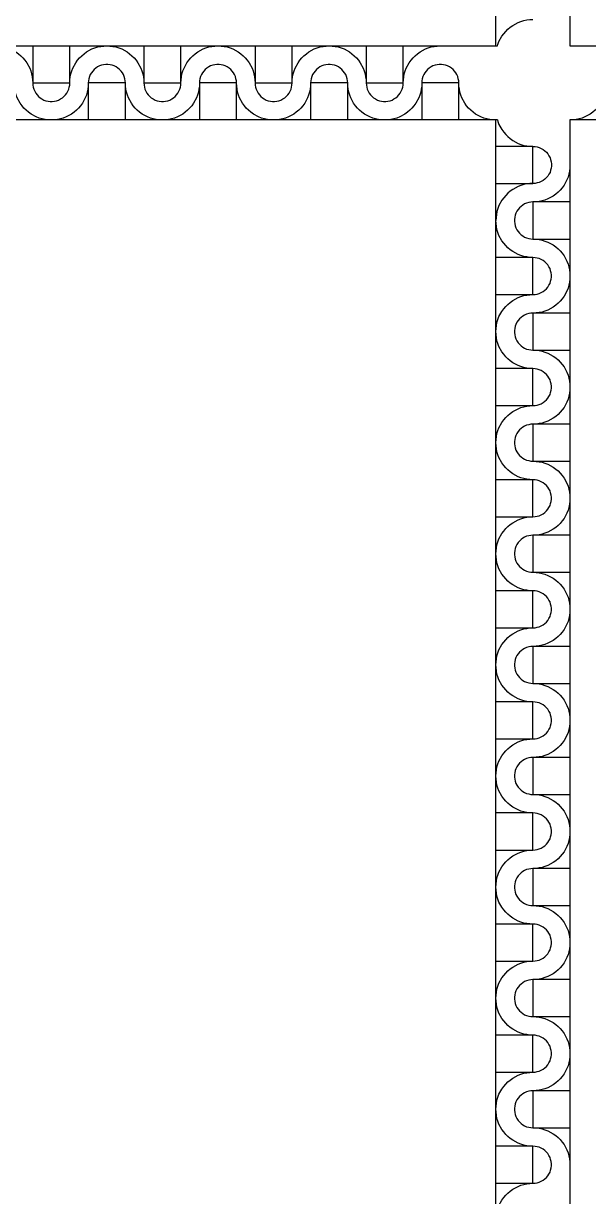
# Model space of a CAD drawing. Extents: x 190.8 to 267.1, y 124 to 174.8.
# Drawn here: x 227.992 to 229.06, y 135.176 to 137.393 of the extents above; entities that cross this region are included whole.
import ezdxf

# ---------------------------------------------------------------- set-up
doc = ezdxf.new("R2010")
doc.units = 0
doc.header["$MEASUREMENT"] = 0

msp = doc.modelspace()

# ---------------------------------------------------------------- linework, layer by layer
for p, q in [((226.7846, 137.3506), (228.8875, 137.3506)), ((229.0246, 137.3506), (231.1275, 137.3506))]:
    msp.add_line(p, q)
for points in [[(228.8846, 137.3506), (228.8846, 139.4106)], [(231.1275, 139.4106), (229.0246, 139.4106), (229.0246, 137.3506)], [(228.8875, 137.3506), (228.8884, 137.3533), (228.8904, 137.3588), (228.8959, 137.3688), (228.8994, 137.3736), (228.9031, 137.3781), (228.9071, 137.3821), (228.9116, 137.3858), (228.9164, 137.3893), (228.9264, 137.3948), (228.9319, 137.3968), (228.9374, 137.3986), (228.9431, 137.3996), (228.9489, 137.4003), (228.9546, 137.4006)], [(227.9396, 137.3506), (227.9454, 137.3503), (227.9511, 137.3496), (227.9569, 137.3486), (227.9624, 137.3468), (227.9679, 137.3448), (227.9779, 137.3393), (227.9826, 137.3358), (227.9871, 137.3321), (227.9911, 137.3281), (227.9949, 137.3236), (227.9984, 137.3188), (228.0039, 137.3088), (228.0059, 137.3033), (228.0076, 137.2978), (228.0086, 137.2921), (228.0094, 137.2863), (228.0096, 137.2806)], [(228.0096, 137.3506), (228.0096, 137.2806), (228.0796, 137.2806), (228.0796, 137.3506)], [(228.0796, 137.2806), (228.0799, 137.2863), (228.0806, 137.2921), (228.0816, 137.2978), (228.0834, 137.3033), (228.0854, 137.3088), (228.0909, 137.3188), (228.0944, 137.3236), (228.0981, 137.3281), (228.1021, 137.3321), (228.1066, 137.3358), (228.1114, 137.3393), (228.1214, 137.3448), (228.1269, 137.3468), (228.1324, 137.3486), (228.1381, 137.3496), (228.1439, 137.3503), (228.1496, 137.3506)], [(228.1496, 137.3506), (228.1554, 137.3503), (228.1611, 137.3496), (228.1669, 137.3486), (228.1724, 137.3468), (228.1779, 137.3448), (228.1879, 137.3393), (228.1926, 137.3358), (228.1971, 137.3321), (228.2011, 137.3281), (228.2049, 137.3236), (228.2084, 137.3188), (228.2139, 137.3088), (228.2159, 137.3033), (228.2176, 137.2978), (228.2186, 137.2921), (228.2194, 137.2863), (228.2196, 137.2806)], [(228.2196, 137.3506), (228.2196, 137.2806), (228.2896, 137.2806), (228.2896, 137.3506)], [(228.2896, 137.2806), (228.2899, 137.2863), (228.2906, 137.2921), (228.2916, 137.2978), (228.2934, 137.3033), (228.2954, 137.3088), (228.3009, 137.3188), (228.3044, 137.3236), (228.3081, 137.3281), (228.3121, 137.3321), (228.3166, 137.3358), (228.3214, 137.3393), (228.3314, 137.3448), (228.3369, 137.3468), (228.3424, 137.3486), (228.3481, 137.3496), (228.3539, 137.3503), (228.3596, 137.3506)], [(228.3596, 137.3506), (228.3654, 137.3503), (228.3711, 137.3496), (228.3769, 137.3486), (228.3824, 137.3468), (228.3879, 137.3448), (228.3979, 137.3393), (228.4026, 137.3358), (228.4071, 137.3321), (228.4111, 137.3281), (228.4149, 137.3236), (228.4184, 137.3188), (228.4239, 137.3088), (228.4259, 137.3033), (228.4276, 137.2978), (228.4286, 137.2921), (228.4294, 137.2863), (228.4296, 137.2806)], [(228.4296, 137.3506), (228.4296, 137.2806), (228.4996, 137.2806), (228.4996, 137.3506)], [(228.4996, 137.2806), (228.4999, 137.2863), (228.5006, 137.2921), (228.5016, 137.2978), (228.5034, 137.3033), (228.5054, 137.3088), (228.5109, 137.3188), (228.5144, 137.3236), (228.5181, 137.3281), (228.5221, 137.3321), (228.5266, 137.3358), (228.5314, 137.3393), (228.5414, 137.3448), (228.5469, 137.3468), (228.5524, 137.3486), (228.5581, 137.3496), (228.5639, 137.3503), (228.5696, 137.3506)], [(228.5696, 137.3506), (228.5754, 137.3503), (228.5811, 137.3496), (228.5869, 137.3486), (228.5924, 137.3468), (228.5979, 137.3448), (228.6079, 137.3393), (228.6126, 137.3358), (228.6171, 137.3321), (228.6211, 137.3281), (228.6249, 137.3236), (228.6284, 137.3188), (228.6339, 137.3088), (228.6359, 137.3033), (228.6376, 137.2978), (228.6386, 137.2921), (228.6394, 137.2863), (228.6396, 137.2806)], [(228.6396, 137.3506), (228.6396, 137.2806), (228.7096, 137.2806), (228.7096, 137.3506)], [(228.7096, 137.2806), (228.7099, 137.2863), (228.7106, 137.2921), (228.7116, 137.2978), (228.7134, 137.3033), (228.7154, 137.3088), (228.7209, 137.3188), (228.7244, 137.3236), (228.7281, 137.3281), (228.7321, 137.3321), (228.7366, 137.3358), (228.7414, 137.3393), (228.7514, 137.3448), (228.7569, 137.3468), (228.7624, 137.3486), (228.7681, 137.3496), (228.7739, 137.3503), (228.7796, 137.3506)], [(228.1846, 137.2806), (228.1844, 137.2846), (228.1836, 137.2886), (228.1826, 137.2926), (228.1809, 137.2963), (228.1789, 137.2998), (228.1764, 137.3031), (228.1736, 137.3061), (228.1706, 137.3086), (228.1671, 137.3108), (228.1634, 137.3128), (228.1596, 137.3141), (228.1556, 137.3151), (228.1516, 137.3156), (228.1476, 137.3156), (228.1436, 137.3151), (228.1396, 137.3141), (228.1356, 137.3128), (228.1321, 137.3108), (228.1286, 137.3086), (228.1256, 137.3061), (228.1229, 137.3031), (228.1204, 137.2998), (228.1184, 137.2963), (228.1166, 137.2926), (228.1156, 137.2886), (228.1149, 137.2846), (228.1146, 137.2806)], [(228.3946, 137.2806), (228.3944, 137.2846), (228.3936, 137.2886), (228.3926, 137.2926), (228.3909, 137.2963), (228.3889, 137.2998), (228.3864, 137.3031), (228.3836, 137.3061), (228.3806, 137.3086), (228.3771, 137.3108), (228.3734, 137.3128), (228.3696, 137.3141), (228.3656, 137.3151), (228.3616, 137.3156), (228.3576, 137.3156), (228.3536, 137.3151), (228.3496, 137.3141), (228.3456, 137.3128), (228.3421, 137.3108), (228.3386, 137.3086), (228.3356, 137.3061), (228.3329, 137.3031), (228.3304, 137.2998), (228.3284, 137.2963), (228.3266, 137.2926), (228.3256, 137.2886), (228.3249, 137.2846), (228.3246, 137.2806)], [(228.6046, 137.2806), (228.6044, 137.2846), (228.6036, 137.2886), (228.6026, 137.2926), (228.6009, 137.2963), (228.5989, 137.2998), (228.5964, 137.3031), (228.5936, 137.3061), (228.5906, 137.3086), (228.5871, 137.3108), (228.5834, 137.3128), (228.5796, 137.3141), (228.5756, 137.3151), (228.5716, 137.3156), (228.5676, 137.3156), (228.5636, 137.3151), (228.5596, 137.3141), (228.5556, 137.3128), (228.5521, 137.3108), (228.5486, 137.3086), (228.5456, 137.3061), (228.5429, 137.3031), (228.5404, 137.2998), (228.5384, 137.2963), (228.5366, 137.2926), (228.5356, 137.2886), (228.5349, 137.2846), (228.5346, 137.2806)], [(228.8146, 137.2806), (228.8144, 137.2846), (228.8136, 137.2886), (228.8126, 137.2926), (228.8109, 137.2963), (228.8089, 137.2998), (228.8064, 137.3031), (228.8036, 137.3061), (228.8006, 137.3086), (228.7971, 137.3108), (228.7934, 137.3128), (228.7896, 137.3141), (228.7856, 137.3151), (228.7816, 137.3156), (228.7776, 137.3156), (228.7736, 137.3151), (228.7696, 137.3141), (228.7656, 137.3128), (228.7621, 137.3108), (228.7586, 137.3086), (228.7556, 137.3061), (228.7529, 137.3031), (228.7504, 137.2998), (228.7484, 137.2963), (228.7466, 137.2926), (228.7456, 137.2886), (228.7449, 137.2846), (228.7446, 137.2806)], [(228.0446, 137.2106), (228.0389, 137.2108), (228.0331, 137.2116), (228.0274, 137.2126), (228.0219, 137.2143), (228.0164, 137.2163), (228.0064, 137.2218), (228.0016, 137.2253), (227.9971, 137.2291), (227.9931, 137.2331), (227.9894, 137.2376), (227.9859, 137.2423), (227.9804, 137.2523), (227.9784, 137.2578), (227.9766, 137.2633), (227.9756, 137.2691), (227.9749, 137.2748), (227.9746, 137.2806)], [(228.0096, 137.2806), (228.0099, 137.2766), (228.0106, 137.2726), (228.0116, 137.2686), (228.0134, 137.2648), (228.0154, 137.2613), (228.0179, 137.2581), (228.0206, 137.2551), (228.0236, 137.2526), (228.0271, 137.2503), (228.0309, 137.2483), (228.0346, 137.2471), (228.0386, 137.2461), (228.0426, 137.2456), (228.0466, 137.2456), (228.0506, 137.2461), (228.0546, 137.2471), (228.0586, 137.2483), (228.0621, 137.2503), (228.0656, 137.2526), (228.0686, 137.2551), (228.0714, 137.2581), (228.0739, 137.2613), (228.0759, 137.2648), (228.0776, 137.2686), (228.0786, 137.2726), (228.0794, 137.2766), (228.0796, 137.2806)], [(228.1146, 137.2806), (228.1144, 137.2748), (228.1136, 137.2691), (228.1126, 137.2633), (228.1109, 137.2578), (228.1089, 137.2523), (228.1034, 137.2423), (228.0999, 137.2376), (228.0961, 137.2331), (228.0921, 137.2291), (228.0876, 137.2253), (228.0829, 137.2218), (228.0729, 137.2163), (228.0674, 137.2143), (228.0619, 137.2126), (228.0561, 137.2116), (228.0504, 137.2108), (228.0446, 137.2106)], [(228.1846, 137.2106), (228.1846, 137.2806), (228.1146, 137.2806), (228.1146, 137.2106)], [(228.2546, 137.2106), (228.2489, 137.2108), (228.2431, 137.2116), (228.2374, 137.2126), (228.2319, 137.2143), (228.2264, 137.2163), (228.2164, 137.2218), (228.2116, 137.2253), (228.2071, 137.2291), (228.2031, 137.2331), (228.1994, 137.2376), (228.1959, 137.2423), (228.1904, 137.2523), (228.1884, 137.2578), (228.1866, 137.2633), (228.1856, 137.2691), (228.1849, 137.2748), (228.1846, 137.2806)], [(228.2196, 137.2806), (228.2199, 137.2766), (228.2206, 137.2726), (228.2216, 137.2686), (228.2234, 137.2648), (228.2254, 137.2613), (228.2279, 137.2581), (228.2306, 137.2551), (228.2336, 137.2526), (228.2371, 137.2503), (228.2409, 137.2483), (228.2446, 137.2471), (228.2486, 137.2461), (228.2526, 137.2456), (228.2566, 137.2456), (228.2606, 137.2461), (228.2646, 137.2471), (228.2686, 137.2483), (228.2721, 137.2503), (228.2756, 137.2526), (228.2786, 137.2551), (228.2814, 137.2581), (228.2839, 137.2613), (228.2859, 137.2648), (228.2876, 137.2686), (228.2886, 137.2726), (228.2894, 137.2766), (228.2896, 137.2806)], [(228.3246, 137.2806), (228.3244, 137.2748), (228.3236, 137.2691), (228.3226, 137.2633), (228.3209, 137.2578), (228.3189, 137.2523), (228.3134, 137.2423), (228.3099, 137.2376), (228.3061, 137.2331), (228.3021, 137.2291), (228.2976, 137.2253), (228.2929, 137.2218), (228.2829, 137.2163), (228.2774, 137.2143), (228.2719, 137.2126), (228.2661, 137.2116), (228.2604, 137.2108), (228.2546, 137.2106)], [(228.3946, 137.2106), (228.3946, 137.2806), (228.3246, 137.2806), (228.3246, 137.2106)], [(228.4646, 137.2106), (228.4589, 137.2108), (228.4531, 137.2116), (228.4474, 137.2126), (228.4419, 137.2143), (228.4364, 137.2163), (228.4264, 137.2218), (228.4216, 137.2253), (228.4171, 137.2291), (228.4131, 137.2331), (228.4094, 137.2376), (228.4059, 137.2423), (228.4004, 137.2523), (228.3984, 137.2578), (228.3966, 137.2633), (228.3956, 137.2691), (228.3949, 137.2748), (228.3946, 137.2806)], [(228.4296, 137.2806), (228.4299, 137.2766), (228.4306, 137.2726), (228.4316, 137.2686), (228.4334, 137.2648), (228.4354, 137.2613), (228.4379, 137.2581), (228.4406, 137.2551), (228.4436, 137.2526), (228.4471, 137.2503), (228.4509, 137.2483), (228.4546, 137.2471), (228.4586, 137.2461), (228.4626, 137.2456), (228.4666, 137.2456), (228.4706, 137.2461), (228.4746, 137.2471), (228.4786, 137.2483), (228.4821, 137.2503), (228.4856, 137.2526), (228.4886, 137.2551), (228.4914, 137.2581), (228.4939, 137.2613), (228.4959, 137.2648), (228.4976, 137.2686), (228.4986, 137.2726), (228.4994, 137.2766), (228.4996, 137.2806)], [(228.5346, 137.2806), (228.5344, 137.2748), (228.5336, 137.2691), (228.5326, 137.2633), (228.5309, 137.2578), (228.5289, 137.2523), (228.5234, 137.2423), (228.5199, 137.2376), (228.5161, 137.2331), (228.5121, 137.2291), (228.5076, 137.2253), (228.5029, 137.2218), (228.4929, 137.2163), (228.4874, 137.2143), (228.4819, 137.2126), (228.4761, 137.2116), (228.4704, 137.2108), (228.4646, 137.2106)], [(228.6046, 137.2106), (228.6046, 137.2806), (228.5346, 137.2806), (228.5346, 137.2106)], [(228.6746, 137.2106), (228.6689, 137.2108), (228.6631, 137.2116), (228.6574, 137.2126), (228.6519, 137.2143), (228.6464, 137.2163), (228.6364, 137.2218), (228.6316, 137.2253), (228.6271, 137.2291), (228.6231, 137.2331), (228.6194, 137.2376), (228.6159, 137.2423), (228.6104, 137.2523), (228.6084, 137.2578), (228.6066, 137.2633), (228.6056, 137.2691), (228.6049, 137.2748), (228.6046, 137.2806)], [(228.6396, 137.2806), (228.6399, 137.2766), (228.6406, 137.2726), (228.6416, 137.2686), (228.6434, 137.2648), (228.6454, 137.2613), (228.6479, 137.2581), (228.6506, 137.2551), (228.6536, 137.2526), (228.6571, 137.2503), (228.6609, 137.2483), (228.6646, 137.2471), (228.6686, 137.2461), (228.6726, 137.2456), (228.6766, 137.2456), (228.6806, 137.2461), (228.6846, 137.2471), (228.6886, 137.2483), (228.6921, 137.2503), (228.6956, 137.2526), (228.6986, 137.2551), (228.7014, 137.2581), (228.7039, 137.2613), (228.7059, 137.2648), (228.7076, 137.2686), (228.7086, 137.2726), (228.7094, 137.2766), (228.7096, 137.2806)], [(228.7446, 137.2806), (228.7444, 137.2748), (228.7436, 137.2691), (228.7426, 137.2633), (228.7409, 137.2578), (228.7389, 137.2523), (228.7334, 137.2423), (228.7299, 137.2376), (228.7261, 137.2331), (228.7221, 137.2291), (228.7176, 137.2253), (228.7129, 137.2218), (228.7029, 137.2163), (228.6974, 137.2143), (228.6919, 137.2126), (228.6861, 137.2116), (228.6804, 137.2108), (228.6746, 137.2106)], [(228.8146, 137.2106), (228.8146, 137.2806), (228.7446, 137.2806), (228.7446, 137.2106)], [(228.8846, 137.2106), (228.8789, 137.2108), (228.8731, 137.2116), (228.8674, 137.2126), (228.8619, 137.2143), (228.8564, 137.2163), (228.8464, 137.2218), (228.8416, 137.2253), (228.8371, 137.2291), (228.8331, 137.2331), (228.8294, 137.2376), (228.8259, 137.2423), (228.8204, 137.2523), (228.8184, 137.2578), (228.8166, 137.2633), (228.8156, 137.2691), (228.8149, 137.2748), (228.8146, 137.2806)], [(229.0946, 137.2806), (229.0944, 137.2748), (229.0936, 137.2691), (229.0926, 137.2633), (229.0909, 137.2578), (229.0889, 137.2523), (229.0834, 137.2423), (229.0799, 137.2376), (229.0761, 137.2331), (229.0721, 137.2291), (229.0676, 137.2253), (229.0629, 137.2218), (229.0529, 137.2163), (229.0474, 137.2143), (229.0419, 137.2126), (229.0361, 137.2116), (229.0304, 137.2108), (229.0246, 137.2106)], [(228.8875, 137.2106), (226.7846, 137.2106), (226.7846, 135.1506)], [(228.8846, 135.1506), (228.8846, 137.2106)], [(228.8875, 137.2106), (228.8884, 137.2078), (228.8904, 137.2023), (228.8959, 137.1923), (228.8994, 137.1876), (228.9031, 137.1831), (228.9071, 137.1791), (228.9116, 137.1753), (228.9164, 137.1718), (228.9264, 137.1663), (228.9319, 137.1643), (228.9374, 137.1626), (228.9431, 137.1616), (228.9489, 137.1608), (228.9546, 137.1606)], [(231.1275, 137.2106), (229.0246, 137.2106), (229.0246, 135.1506)], [(228.8846, 137.0906), (228.9546, 137.0906), (228.9546, 137.1606), (228.8846, 137.1606)], [(228.9546, 137.1606), (228.9586, 137.1603), (228.9626, 137.1596), (228.9666, 137.1586), (228.9704, 137.1568), (228.9739, 137.1548), (228.9771, 137.1523), (228.9801, 137.1496), (228.9826, 137.1466), (228.9849, 137.1431), (228.9869, 137.1393), (228.9881, 137.1356), (228.9891, 137.1316), (228.9896, 137.1276), (228.9896, 137.1236), (228.9891, 137.1196), (228.9881, 137.1156), (228.9869, 137.1116), (228.9849, 137.1081), (228.9826, 137.1046), (228.9801, 137.1016), (228.9771, 137.0988), (228.9739, 137.0963), (228.9704, 137.0943), (228.9666, 137.0926), (228.9626, 137.0916), (228.9586, 137.0908), (228.9546, 137.0906)], [(229.0246, 137.1256), (229.0244, 137.1198), (229.0236, 137.1141), (229.0226, 137.1083), (229.0209, 137.1028), (229.0189, 137.0973), (229.0134, 137.0873), (229.0099, 137.0826), (229.0061, 137.0781), (229.0021, 137.0741), (228.9976, 137.0703), (228.9929, 137.0668), (228.9829, 137.0613), (228.9774, 137.0593), (228.9719, 137.0576), (228.9661, 137.0566), (228.9604, 137.0558), (228.9546, 137.0556)], [(228.9546, 137.0906), (228.9489, 137.0903), (228.9431, 137.0896), (228.9374, 137.0886), (228.9319, 137.0868), (228.9264, 137.0848), (228.9164, 137.0793), (228.9116, 137.0758), (228.9071, 137.0721), (228.9031, 137.0681), (228.8994, 137.0636), (228.8959, 137.0588), (228.8904, 137.0488), (228.8884, 137.0433), (228.8866, 137.0378), (228.8856, 137.0321), (228.8849, 137.0263), (228.8846, 137.0206)], [(228.9546, 137.0556), (228.9506, 137.0553), (228.9466, 137.0546), (228.9426, 137.0536), (228.9389, 137.0518), (228.9354, 137.0498), (228.9321, 137.0473), (228.9291, 137.0446), (228.9266, 137.0416), (228.9244, 137.0381), (228.9224, 137.0343), (228.9211, 137.0306), (228.9201, 137.0266), (228.9196, 137.0226), (228.9196, 137.0186), (228.9201, 137.0146), (228.9211, 137.0106), (228.9224, 137.0066), (228.9244, 137.0031), (228.9266, 136.9996), (228.9291, 136.9966), (228.9321, 136.9938), (228.9354, 136.9913), (228.9389, 136.9893), (228.9426, 136.9876), (228.9466, 136.9866), (228.9506, 136.9858), (228.9546, 136.9856)], [(229.0246, 137.0556), (228.9546, 137.0556), (228.9546, 136.9856), (229.0246, 136.9856)], [(228.9546, 136.9506), (228.9489, 136.9508), (228.9431, 136.9516), (228.9374, 136.9526), (228.9319, 136.9543), (228.9264, 136.9563), (228.9164, 136.9618), (228.9116, 136.9653), (228.9071, 136.9691), (228.9031, 136.9731), (228.8994, 136.9776), (228.8959, 136.9823), (228.8904, 136.9923), (228.8884, 136.9978), (228.8866, 137.0033), (228.8856, 137.0091), (228.8849, 137.0148), (228.8846, 137.0206)], [(228.9546, 136.9856), (228.9604, 136.9853), (228.9661, 136.9846), (228.9719, 136.9836), (228.9774, 136.9818), (228.9829, 136.9798), (228.9929, 136.9743), (228.9976, 136.9708), (229.0021, 136.9671), (229.0061, 136.9631), (229.0099, 136.9586), (229.0134, 136.9538), (229.0189, 136.9438), (229.0209, 136.9383), (229.0226, 136.9328), (229.0236, 136.9271), (229.0244, 136.9213), (229.0246, 136.9156)], [(228.8846, 136.8806), (228.9546, 136.8806), (228.9546, 136.9506), (228.8846, 136.9506)], [(228.9546, 136.8806), (228.9586, 136.8808), (228.9626, 136.8816), (228.9666, 136.8826), (228.9704, 136.8843), (228.9739, 136.8863), (228.9771, 136.8888), (228.9801, 136.8916), (228.9826, 136.8946), (228.9849, 136.8981), (228.9869, 136.9018), (228.9881, 136.9056), (228.9891, 136.9096), (228.9896, 136.9136), (228.9896, 136.9176), (228.9891, 136.9216), (228.9881, 136.9256), (228.9869, 136.9296), (228.9849, 136.9331), (228.9826, 136.9366), (228.9801, 136.9396), (228.9771, 136.9423), (228.9739, 136.9448), (228.9704, 136.9468), (228.9666, 136.9486), (228.9626, 136.9496), (228.9586, 136.9503), (228.9546, 136.9506)], [(229.0246, 136.9156), (229.0244, 136.9098), (229.0236, 136.9041), (229.0226, 136.8983), (229.0209, 136.8928), (229.0189, 136.8873), (229.0134, 136.8773), (229.0099, 136.8726), (229.0061, 136.8681), (229.0021, 136.8641), (228.9976, 136.8603), (228.9929, 136.8568), (228.9829, 136.8513), (228.9774, 136.8493), (228.9719, 136.8476), (228.9661, 136.8466), (228.9604, 136.8458), (228.9546, 136.8456)], [(228.8846, 136.8106), (228.8849, 136.8163), (228.8856, 136.8221), (228.8866, 136.8278), (228.8884, 136.8333), (228.8904, 136.8388), (228.8959, 136.8488), (228.8994, 136.8536), (228.9031, 136.8581), (228.9071, 136.8621), (228.9116, 136.8658), (228.9164, 136.8693), (228.9264, 136.8748), (228.9319, 136.8768), (228.9374, 136.8786), (228.9431, 136.8796), (228.9489, 136.8803), (228.9546, 136.8806)], [(228.9546, 136.8456), (228.9506, 136.8453), (228.9466, 136.8446), (228.9426, 136.8436), (228.9389, 136.8418), (228.9354, 136.8398), (228.9321, 136.8373), (228.9291, 136.8346), (228.9266, 136.8316), (228.9244, 136.8281), (228.9224, 136.8243), (228.9211, 136.8206), (228.9201, 136.8166), (228.9196, 136.8126), (228.9196, 136.8086), (228.9201, 136.8046), (228.9211, 136.8006), (228.9224, 136.7966), (228.9244, 136.7931), (228.9266, 136.7896), (228.9291, 136.7866), (228.9321, 136.7838), (228.9354, 136.7813), (228.9389, 136.7793), (228.9426, 136.7776), (228.9466, 136.7766), (228.9506, 136.7758), (228.9546, 136.7756)], [(229.0246, 136.8456), (228.9546, 136.8456), (228.9546, 136.7756), (229.0246, 136.7756)], [(228.9546, 136.7406), (228.9489, 136.7408), (228.9431, 136.7416), (228.9374, 136.7426), (228.9319, 136.7443), (228.9264, 136.7463), (228.9164, 136.7518), (228.9116, 136.7553), (228.9071, 136.7591), (228.9031, 136.7631), (228.8994, 136.7676), (228.8959, 136.7723), (228.8904, 136.7823), (228.8884, 136.7878), (228.8866, 136.7933), (228.8856, 136.7991), (228.8849, 136.8048), (228.8846, 136.8106)], [(228.9546, 136.7756), (228.9604, 136.7753), (228.9661, 136.7746), (228.9719, 136.7736), (228.9774, 136.7718), (228.9829, 136.7698), (228.9929, 136.7643), (228.9976, 136.7608), (229.0021, 136.7571), (229.0061, 136.7531), (229.0099, 136.7486), (229.0134, 136.7438), (229.0189, 136.7338), (229.0209, 136.7283), (229.0226, 136.7228), (229.0236, 136.7171), (229.0244, 136.7113), (229.0246, 136.7056)], [(228.8846, 136.6706), (228.9546, 136.6706), (228.9546, 136.7406), (228.8846, 136.7406)], [(228.9546, 136.6706), (228.9586, 136.6708), (228.9626, 136.6716), (228.9666, 136.6726), (228.9704, 136.6743), (228.9739, 136.6763), (228.9771, 136.6788), (228.9801, 136.6816), (228.9826, 136.6846), (228.9849, 136.6881), (228.9869, 136.6918), (228.9881, 136.6956), (228.9891, 136.6996), (228.9896, 136.7036), (228.9896, 136.7076), (228.9891, 136.7116), (228.9881, 136.7156), (228.9869, 136.7196), (228.9849, 136.7231), (228.9826, 136.7266), (228.9801, 136.7296), (228.9771, 136.7323), (228.9739, 136.7348), (228.9704, 136.7368), (228.9666, 136.7386), (228.9626, 136.7396), (228.9586, 136.7403), (228.9546, 136.7406)], [(229.0246, 136.7056), (229.0244, 136.6998), (229.0236, 136.6941), (229.0226, 136.6883), (229.0209, 136.6828), (229.0189, 136.6773), (229.0134, 136.6673), (229.0099, 136.6626), (229.0061, 136.6581), (229.0021, 136.6541), (228.9976, 136.6503), (228.9929, 136.6468), (228.9829, 136.6413), (228.9774, 136.6393), (228.9719, 136.6376), (228.9661, 136.6366), (228.9604, 136.6358), (228.9546, 136.6356)], [(228.8846, 136.6006), (228.8849, 136.6063), (228.8856, 136.6121), (228.8866, 136.6178), (228.8884, 136.6233), (228.8904, 136.6288), (228.8959, 136.6388), (228.8994, 136.6436), (228.9031, 136.6481), (228.9071, 136.6521), (228.9116, 136.6558), (228.9164, 136.6593), (228.9264, 136.6648), (228.9319, 136.6668), (228.9374, 136.6686), (228.9431, 136.6696), (228.9489, 136.6703), (228.9546, 136.6706)], [(228.9546, 136.6356), (228.9506, 136.6353), (228.9466, 136.6346), (228.9426, 136.6336), (228.9389, 136.6318), (228.9354, 136.6298), (228.9321, 136.6273), (228.9291, 136.6246), (228.9266, 136.6216), (228.9244, 136.6181), (228.9224, 136.6143), (228.9211, 136.6106), (228.9201, 136.6066), (228.9196, 136.6026), (228.9196, 136.5986), (228.9201, 136.5946), (228.9211, 136.5906), (228.9224, 136.5866), (228.9244, 136.5831), (228.9266, 136.5796), (228.9291, 136.5766), (228.9321, 136.5738), (228.9354, 136.5713), (228.9389, 136.5693), (228.9426, 136.5676), (228.9466, 136.5666), (228.9506, 136.5658), (228.9546, 136.5656)], [(229.0246, 136.6356), (228.9546, 136.6356), (228.9546, 136.5656), (229.0246, 136.5656)], [(228.9546, 136.5306), (228.9489, 136.5308), (228.9431, 136.5316), (228.9374, 136.5326), (228.9319, 136.5343), (228.9264, 136.5363), (228.9164, 136.5418), (228.9116, 136.5453), (228.9071, 136.5491), (228.9031, 136.5531), (228.8994, 136.5576), (228.8959, 136.5623), (228.8904, 136.5723), (228.8884, 136.5778), (228.8866, 136.5833), (228.8856, 136.5891), (228.8849, 136.5948), (228.8846, 136.6006)], [(228.9546, 136.5656), (228.9604, 136.5653), (228.9661, 136.5646), (228.9719, 136.5636), (228.9774, 136.5618), (228.9829, 136.5598), (228.9929, 136.5543), (228.9976, 136.5508), (229.0021, 136.5471), (229.0061, 136.5431), (229.0099, 136.5386), (229.0134, 136.5338), (229.0189, 136.5238), (229.0209, 136.5183), (229.0226, 136.5128), (229.0236, 136.5071), (229.0244, 136.5013), (229.0246, 136.4956)], [(228.8846, 136.4606), (228.9546, 136.4606), (228.9546, 136.5306), (228.8846, 136.5306)], [(228.9546, 136.4606), (228.9586, 136.4608), (228.9626, 136.4616), (228.9666, 136.4626), (228.9704, 136.4643), (228.9739, 136.4663), (228.9771, 136.4688), (228.9801, 136.4716), (228.9826, 136.4746), (228.9849, 136.4781), (228.9869, 136.4818), (228.9881, 136.4856), (228.9891, 136.4896), (228.9896, 136.4936), (228.9896, 136.4976), (228.9891, 136.5016), (228.9881, 136.5056), (228.9869, 136.5096), (228.9849, 136.5131), (228.9826, 136.5166), (228.9801, 136.5196), (228.9771, 136.5223), (228.9739, 136.5248), (228.9704, 136.5268), (228.9666, 136.5286), (228.9626, 136.5296), (228.9586, 136.5303), (228.9546, 136.5306)], [(229.0246, 136.4956), (229.0244, 136.4898), (229.0236, 136.4841), (229.0226, 136.4783), (229.0209, 136.4728), (229.0189, 136.4673), (229.0134, 136.4573), (229.0099, 136.4526), (229.0061, 136.4481), (229.0021, 136.4441), (228.9976, 136.4403), (228.9929, 136.4368), (228.9829, 136.4313), (228.9774, 136.4293), (228.9719, 136.4276), (228.9661, 136.4266), (228.9604, 136.4258), (228.9546, 136.4256)], [(228.8846, 136.3906), (228.8849, 136.3963), (228.8856, 136.4021), (228.8866, 136.4078), (228.8884, 136.4133), (228.8904, 136.4188), (228.8959, 136.4288), (228.8994, 136.4336), (228.9031, 136.4381), (228.9071, 136.4421), (228.9116, 136.4458), (228.9164, 136.4493), (228.9264, 136.4548), (228.9319, 136.4568), (228.9374, 136.4586), (228.9431, 136.4596), (228.9489, 136.4603), (228.9546, 136.4606)], [(228.9546, 136.4256), (228.9506, 136.4253), (228.9466, 136.4246), (228.9426, 136.4236), (228.9389, 136.4218), (228.9354, 136.4198), (228.9321, 136.4173), (228.9291, 136.4146), (228.9266, 136.4116), (228.9244, 136.4081), (228.9224, 136.4043), (228.9211, 136.4006), (228.9201, 136.3966), (228.9196, 136.3926), (228.9196, 136.3886), (228.9201, 136.3846), (228.9211, 136.3806), (228.9224, 136.3766), (228.9244, 136.3731), (228.9266, 136.3696), (228.9291, 136.3666), (228.9321, 136.3638), (228.9354, 136.3613), (228.9389, 136.3593), (228.9426, 136.3576), (228.9466, 136.3566), (228.9506, 136.3558), (228.9546, 136.3556)], [(229.0246, 136.4256), (228.9546, 136.4256), (228.9546, 136.3556), (229.0246, 136.3556)], [(228.9546, 136.3206), (228.9489, 136.3208), (228.9431, 136.3216), (228.9374, 136.3226), (228.9319, 136.3243), (228.9264, 136.3263), (228.9164, 136.3318), (228.9116, 136.3353), (228.9071, 136.3391), (228.9031, 136.3431), (228.8994, 136.3476), (228.8959, 136.3523), (228.8904, 136.3623), (228.8884, 136.3678), (228.8866, 136.3733), (228.8856, 136.3791), (228.8849, 136.3848), (228.8846, 136.3906)], [(228.9546, 136.3556), (228.9604, 136.3553), (228.9661, 136.3546), (228.9719, 136.3536), (228.9774, 136.3518), (228.9829, 136.3498), (228.9929, 136.3443), (228.9976, 136.3408), (229.0021, 136.3371), (229.0061, 136.3331), (229.0099, 136.3286), (229.0134, 136.3238), (229.0189, 136.3138), (229.0209, 136.3083), (229.0226, 136.3028), (229.0236, 136.2971), (229.0244, 136.2913), (229.0246, 136.2856)], [(228.8846, 136.2506), (228.9546, 136.2506), (228.9546, 136.3206), (228.8846, 136.3206)], [(228.9546, 136.2506), (228.9586, 136.2508), (228.9626, 136.2516), (228.9666, 136.2526), (228.9704, 136.2543), (228.9739, 136.2563), (228.9771, 136.2588), (228.9801, 136.2616), (228.9826, 136.2646), (228.9849, 136.2681), (228.9869, 136.2718), (228.9881, 136.2756), (228.9891, 136.2796), (228.9896, 136.2836), (228.9896, 136.2876), (228.9891, 136.2916), (228.9881, 136.2956), (228.9869, 136.2996), (228.9849, 136.3031), (228.9826, 136.3066), (228.9801, 136.3096), (228.9771, 136.3123), (228.9739, 136.3148), (228.9704, 136.3168), (228.9666, 136.3186), (228.9626, 136.3196), (228.9586, 136.3203), (228.9546, 136.3206)], [(229.0246, 136.2856), (229.0244, 136.2798), (229.0236, 136.2741), (229.0226, 136.2683), (229.0209, 136.2628), (229.0189, 136.2573), (229.0134, 136.2473), (229.0099, 136.2426), (229.0061, 136.2381), (229.0021, 136.2341), (228.9976, 136.2303), (228.9929, 136.2268), (228.9829, 136.2213), (228.9774, 136.2193), (228.9719, 136.2176), (228.9661, 136.2166), (228.9604, 136.2158), (228.9546, 136.2156)], [(228.8846, 136.1806), (228.8849, 136.1863), (228.8856, 136.1921), (228.8866, 136.1978), (228.8884, 136.2033), (228.8904, 136.2088), (228.8959, 136.2188), (228.8994, 136.2236), (228.9031, 136.2281), (228.9071, 136.2321), (228.9116, 136.2358), (228.9164, 136.2393), (228.9264, 136.2448), (228.9319, 136.2468), (228.9374, 136.2486), (228.9431, 136.2496), (228.9489, 136.2503), (228.9546, 136.2506)], [(228.9546, 136.2156), (228.9506, 136.2153), (228.9466, 136.2146), (228.9426, 136.2136), (228.9389, 136.2118), (228.9354, 136.2098), (228.9321, 136.2073), (228.9291, 136.2046), (228.9266, 136.2016), (228.9244, 136.1981), (228.9224, 136.1943), (228.9211, 136.1906), (228.9201, 136.1866), (228.9196, 136.1826), (228.9196, 136.1786), (228.9201, 136.1746), (228.9211, 136.1706), (228.9224, 136.1666), (228.9244, 136.1631), (228.9266, 136.1596), (228.9291, 136.1566), (228.9321, 136.1538), (228.9354, 136.1513), (228.9389, 136.1493), (228.9426, 136.1476), (228.9466, 136.1466), (228.9506, 136.1458), (228.9546, 136.1456)], [(229.0246, 136.2156), (228.9546, 136.2156), (228.9546, 136.1456), (229.0246, 136.1456)], [(228.9546, 136.1106), (228.9489, 136.1108), (228.9431, 136.1116), (228.9374, 136.1126), (228.9319, 136.1143), (228.9264, 136.1163), (228.9164, 136.1218), (228.9116, 136.1253), (228.9071, 136.1291), (228.9031, 136.1331), (228.8994, 136.1376), (228.8959, 136.1423), (228.8904, 136.1523), (228.8884, 136.1578), (228.8866, 136.1633), (228.8856, 136.1691), (228.8849, 136.1748), (228.8846, 136.1806)], [(228.9546, 136.1456), (228.9604, 136.1453), (228.9661, 136.1446), (228.9719, 136.1436), (228.9774, 136.1418), (228.9829, 136.1398), (228.9929, 136.1343), (228.9976, 136.1308), (229.0021, 136.1271), (229.0061, 136.1231), (229.0099, 136.1186), (229.0134, 136.1138), (229.0189, 136.1038), (229.0209, 136.0983), (229.0226, 136.0928), (229.0236, 136.0871), (229.0244, 136.0813), (229.0246, 136.0756)], [(228.8846, 136.0406), (228.9546, 136.0406), (228.9546, 136.1106), (228.8846, 136.1106)], [(228.9546, 136.0406), (228.9586, 136.0408), (228.9626, 136.0416), (228.9666, 136.0426), (228.9704, 136.0443), (228.9739, 136.0463), (228.9771, 136.0488), (228.9801, 136.0516), (228.9826, 136.0546), (228.9849, 136.0581), (228.9869, 136.0618), (228.9881, 136.0656), (228.9891, 136.0696), (228.9896, 136.0736), (228.9896, 136.0776), (228.9891, 136.0816), (228.9881, 136.0856), (228.9869, 136.0896), (228.9849, 136.0931), (228.9826, 136.0966), (228.9801, 136.0996), (228.9771, 136.1023), (228.9739, 136.1048), (228.9704, 136.1068), (228.9666, 136.1086), (228.9626, 136.1096), (228.9586, 136.1103), (228.9546, 136.1106)], [(229.0246, 136.0756), (229.0244, 136.0698), (229.0236, 136.0641), (229.0226, 136.0583), (229.0209, 136.0528), (229.0189, 136.0473), (229.0134, 136.0373), (229.0099, 136.0326), (229.0061, 136.0281), (229.0021, 136.0241), (228.9976, 136.0203), (228.9929, 136.0168), (228.9829, 136.0113), (228.9774, 136.0093), (228.9719, 136.0076), (228.9661, 136.0066), (228.9604, 136.0058), (228.9546, 136.0056)], [(228.8846, 135.9706), (228.8849, 135.9763), (228.8856, 135.9821), (228.8866, 135.9878), (228.8884, 135.9933), (228.8904, 135.9988), (228.8959, 136.0088), (228.8994, 136.0136), (228.9031, 136.0181), (228.9071, 136.0221), (228.9116, 136.0258), (228.9164, 136.0293), (228.9264, 136.0348), (228.9319, 136.0368), (228.9374, 136.0386), (228.9431, 136.0396), (228.9489, 136.0403), (228.9546, 136.0406)], [(228.9546, 136.0056), (228.9506, 136.0053), (228.9466, 136.0046), (228.9426, 136.0036), (228.9389, 136.0018), (228.9354, 135.9998), (228.9321, 135.9973), (228.9291, 135.9946), (228.9266, 135.9916), (228.9244, 135.9881), (228.9224, 135.9843), (228.9211, 135.9806), (228.9201, 135.9766), (228.9196, 135.9726), (228.9196, 135.9686), (228.9201, 135.9646), (228.9211, 135.9606), (228.9224, 135.9566), (228.9244, 135.9531), (228.9266, 135.9496), (228.9291, 135.9466), (228.9321, 135.9438), (228.9354, 135.9413), (228.9389, 135.9393), (228.9426, 135.9376), (228.9466, 135.9366), (228.9506, 135.9358), (228.9546, 135.9356)], [(229.0246, 136.0056), (228.9546, 136.0056), (228.9546, 135.9356), (229.0246, 135.9356)], [(228.9546, 135.9006), (228.9489, 135.9008), (228.9431, 135.9016), (228.9374, 135.9026), (228.9319, 135.9043), (228.9264, 135.9063), (228.9164, 135.9118), (228.9116, 135.9153), (228.9071, 135.9191), (228.9031, 135.9231), (228.8994, 135.9276), (228.8959, 135.9323), (228.8904, 135.9423), (228.8884, 135.9478), (228.8866, 135.9533), (228.8856, 135.9591), (228.8849, 135.9648), (228.8846, 135.9706)], [(228.9546, 135.9356), (228.9604, 135.9353), (228.9661, 135.9346), (228.9719, 135.9336), (228.9774, 135.9318), (228.9829, 135.9298), (228.9929, 135.9243), (228.9976, 135.9208), (229.0021, 135.9171), (229.0061, 135.9131), (229.0099, 135.9086), (229.0134, 135.9038), (229.0189, 135.8938), (229.0209, 135.8883), (229.0226, 135.8828), (229.0236, 135.8771), (229.0244, 135.8713), (229.0246, 135.8656)], [(228.8846, 135.8306), (228.9546, 135.8306), (228.9546, 135.9006), (228.8846, 135.9006)], [(228.9546, 135.8306), (228.9586, 135.8308), (228.9626, 135.8316), (228.9666, 135.8326), (228.9704, 135.8343), (228.9739, 135.8363), (228.9771, 135.8388), (228.9801, 135.8416), (228.9826, 135.8446), (228.9849, 135.8481), (228.9869, 135.8518), (228.9881, 135.8556), (228.9891, 135.8596), (228.9896, 135.8636), (228.9896, 135.8676), (228.9891, 135.8716), (228.9881, 135.8756), (228.9869, 135.8796), (228.9849, 135.8831), (228.9826, 135.8866), (228.9801, 135.8896), (228.9771, 135.8923), (228.9739, 135.8948), (228.9704, 135.8968), (228.9666, 135.8986), (228.9626, 135.8996), (228.9586, 135.9003), (228.9546, 135.9006)], [(229.0246, 135.8656), (229.0244, 135.8598), (229.0236, 135.8541), (229.0226, 135.8483), (229.0209, 135.8428), (229.0189, 135.8373), (229.0134, 135.8273), (229.0099, 135.8226), (229.0061, 135.8181), (229.0021, 135.8141), (228.9976, 135.8103), (228.9929, 135.8068), (228.9829, 135.8013), (228.9774, 135.7993), (228.9719, 135.7976), (228.9661, 135.7966), (228.9604, 135.7958), (228.9546, 135.7956)], [(228.8846, 135.7606), (228.8849, 135.7663), (228.8856, 135.7721), (228.8866, 135.7778), (228.8884, 135.7833), (228.8904, 135.7888), (228.8959, 135.7988), (228.8994, 135.8036), (228.9031, 135.8081), (228.9071, 135.8121), (228.9116, 135.8158), (228.9164, 135.8193), (228.9264, 135.8248), (228.9319, 135.8268), (228.9374, 135.8286), (228.9431, 135.8296), (228.9489, 135.8303), (228.9546, 135.8306)], [(228.9546, 135.7956), (228.9506, 135.7953), (228.9466, 135.7946), (228.9426, 135.7936), (228.9389, 135.7918), (228.9354, 135.7898), (228.9321, 135.7873), (228.9291, 135.7846), (228.9266, 135.7816), (228.9244, 135.7781), (228.9224, 135.7743), (228.9211, 135.7706), (228.9201, 135.7666), (228.9196, 135.7626), (228.9196, 135.7586), (228.9201, 135.7546), (228.9211, 135.7506), (228.9224, 135.7466), (228.9244, 135.7431), (228.9266, 135.7396), (228.9291, 135.7366), (228.9321, 135.7338), (228.9354, 135.7313), (228.9389, 135.7293), (228.9426, 135.7276), (228.9466, 135.7266), (228.9506, 135.7258), (228.9546, 135.7256)], [(229.0246, 135.7956), (228.9546, 135.7956), (228.9546, 135.7256), (229.0246, 135.7256)], [(228.9546, 135.6906), (228.9489, 135.6908), (228.9431, 135.6916), (228.9374, 135.6926), (228.9319, 135.6943), (228.9264, 135.6963), (228.9164, 135.7018), (228.9116, 135.7053), (228.9071, 135.7091), (228.9031, 135.7131), (228.8994, 135.7176), (228.8959, 135.7223), (228.8904, 135.7323), (228.8884, 135.7378), (228.8866, 135.7433), (228.8856, 135.7491), (228.8849, 135.7548), (228.8846, 135.7606)], [(228.9546, 135.7256), (228.9604, 135.7253), (228.9661, 135.7246), (228.9719, 135.7236), (228.9774, 135.7218), (228.9829, 135.7198), (228.9929, 135.7143), (228.9976, 135.7108), (229.0021, 135.7071), (229.0061, 135.7031), (229.0099, 135.6986), (229.0134, 135.6938), (229.0189, 135.6838), (229.0209, 135.6783), (229.0226, 135.6728), (229.0236, 135.6671), (229.0244, 135.6613), (229.0246, 135.6556)], [(228.8846, 135.6206), (228.9546, 135.6206), (228.9546, 135.6906), (228.8846, 135.6906)], [(228.9546, 135.6206), (228.9586, 135.6208), (228.9626, 135.6216), (228.9666, 135.6226), (228.9704, 135.6243), (228.9739, 135.6263), (228.9771, 135.6288), (228.9801, 135.6316), (228.9826, 135.6346), (228.9849, 135.6381), (228.9869, 135.6418), (228.9881, 135.6456), (228.9891, 135.6496), (228.9896, 135.6536), (228.9896, 135.6576), (228.9891, 135.6616), (228.9881, 135.6656), (228.9869, 135.6696), (228.9849, 135.6731), (228.9826, 135.6766), (228.9801, 135.6796), (228.9771, 135.6823), (228.9739, 135.6848), (228.9704, 135.6868), (228.9666, 135.6886), (228.9626, 135.6896), (228.9586, 135.6903), (228.9546, 135.6906)], [(229.0246, 135.6556), (229.0244, 135.6498), (229.0236, 135.6441), (229.0226, 135.6383), (229.0209, 135.6328), (229.0189, 135.6273), (229.0134, 135.6173), (229.0099, 135.6126), (229.0061, 135.6081), (229.0021, 135.6041), (228.9976, 135.6003), (228.9929, 135.5968), (228.9829, 135.5913), (228.9774, 135.5893), (228.9719, 135.5876), (228.9661, 135.5866), (228.9604, 135.5858), (228.9546, 135.5856)], [(228.8846, 135.5506), (228.8849, 135.5563), (228.8856, 135.5621), (228.8866, 135.5678), (228.8884, 135.5733), (228.8904, 135.5788), (228.8959, 135.5888), (228.8994, 135.5936), (228.9031, 135.5981), (228.9071, 135.6021), (228.9116, 135.6058), (228.9164, 135.6093), (228.9264, 135.6148), (228.9319, 135.6168), (228.9374, 135.6186), (228.9431, 135.6196), (228.9489, 135.6203), (228.9546, 135.6206)], [(228.9546, 135.5856), (228.9506, 135.5853), (228.9466, 135.5846), (228.9426, 135.5836), (228.9389, 135.5818), (228.9354, 135.5798), (228.9321, 135.5773), (228.9291, 135.5746), (228.9266, 135.5716), (228.9244, 135.5681), (228.9224, 135.5643), (228.9211, 135.5606), (228.9201, 135.5566), (228.9196, 135.5526), (228.9196, 135.5486), (228.9201, 135.5446), (228.9211, 135.5406), (228.9224, 135.5366), (228.9244, 135.5331), (228.9266, 135.5296), (228.9291, 135.5266), (228.9321, 135.5238), (228.9354, 135.5213), (228.9389, 135.5193), (228.9426, 135.5176), (228.9466, 135.5166), (228.9506, 135.5158), (228.9546, 135.5156)], [(229.0246, 135.5856), (228.9546, 135.5856), (228.9546, 135.5156), (229.0246, 135.5156)], [(228.9546, 135.4806), (228.9489, 135.4808), (228.9431, 135.4816), (228.9374, 135.4826), (228.9319, 135.4843), (228.9264, 135.4863), (228.9164, 135.4918), (228.9116, 135.4953), (228.9071, 135.4991), (228.9031, 135.5031), (228.8994, 135.5076), (228.8959, 135.5123), (228.8904, 135.5223), (228.8884, 135.5278), (228.8866, 135.5333), (228.8856, 135.5391), (228.8849, 135.5448), (228.8846, 135.5506)], [(228.9546, 135.5156), (228.9604, 135.5153), (228.9661, 135.5146), (228.9719, 135.5136), (228.9774, 135.5118), (228.9829, 135.5098), (228.9929, 135.5043), (228.9976, 135.5008), (229.0021, 135.4971), (229.0061, 135.4931), (229.0099, 135.4886), (229.0134, 135.4838), (229.0189, 135.4738), (229.0209, 135.4683), (229.0226, 135.4628), (229.0236, 135.4571), (229.0244, 135.4513), (229.0246, 135.4456)], [(228.8846, 135.4106), (228.9546, 135.4106), (228.9546, 135.4806), (228.8846, 135.4806)], [(228.9546, 135.4106), (228.9586, 135.4108), (228.9626, 135.4116), (228.9666, 135.4126), (228.9704, 135.4143), (228.9739, 135.4163), (228.9771, 135.4188), (228.9801, 135.4216), (228.9826, 135.4246), (228.9849, 135.4281), (228.9869, 135.4318), (228.9881, 135.4356), (228.9891, 135.4396), (228.9896, 135.4436), (228.9896, 135.4476), (228.9891, 135.4516), (228.9881, 135.4556), (228.9869, 135.4596), (228.9849, 135.4631), (228.9826, 135.4666), (228.9801, 135.4696), (228.9771, 135.4723), (228.9739, 135.4748), (228.9704, 135.4768), (228.9666, 135.4786), (228.9626, 135.4796), (228.9586, 135.4803), (228.9546, 135.4806)], [(229.0246, 135.4456), (229.0244, 135.4398), (229.0236, 135.4341), (229.0226, 135.4283), (229.0209, 135.4228), (229.0189, 135.4173), (229.0134, 135.4073), (229.0099, 135.4026), (229.0061, 135.3981), (229.0021, 135.3941), (228.9976, 135.3903), (228.9929, 135.3868), (228.9829, 135.3813), (228.9774, 135.3793), (228.9719, 135.3776), (228.9661, 135.3766), (228.9604, 135.3758), (228.9546, 135.3756)], [(228.8846, 135.3406), (228.8849, 135.3463), (228.8856, 135.3521), (228.8866, 135.3578), (228.8884, 135.3633), (228.8904, 135.3688), (228.8959, 135.3788), (228.8994, 135.3836), (228.9031, 135.3881), (228.9071, 135.3921), (228.9116, 135.3958), (228.9164, 135.3993), (228.9264, 135.4048), (228.9319, 135.4068), (228.9374, 135.4086), (228.9431, 135.4096), (228.9489, 135.4103), (228.9546, 135.4106)], [(228.9546, 135.3756), (228.9506, 135.3753), (228.9466, 135.3746), (228.9426, 135.3736), (228.9389, 135.3718), (228.9354, 135.3698), (228.9321, 135.3673), (228.9291, 135.3646), (228.9266, 135.3616), (228.9244, 135.3581), (228.9224, 135.3543), (228.9211, 135.3506), (228.9201, 135.3466), (228.9196, 135.3426), (228.9196, 135.3386), (228.9201, 135.3346), (228.9211, 135.3306), (228.9224, 135.3266), (228.9244, 135.3231), (228.9266, 135.3196), (228.9291, 135.3166), (228.9321, 135.3138), (228.9354, 135.3113), (228.9389, 135.3093), (228.9426, 135.3076), (228.9466, 135.3066), (228.9506, 135.3058), (228.9546, 135.3056)], [(229.0246, 135.3756), (228.9546, 135.3756), (228.9546, 135.3056), (229.0246, 135.3056)], [(228.9546, 135.2706), (228.9489, 135.2708), (228.9431, 135.2716), (228.9374, 135.2726), (228.9319, 135.2743), (228.9264, 135.2763), (228.9164, 135.2818), (228.9116, 135.2853), (228.9071, 135.2891), (228.9031, 135.2931), (228.8994, 135.2976), (228.8959, 135.3023), (228.8904, 135.3123), (228.8884, 135.3178), (228.8866, 135.3233), (228.8856, 135.3291), (228.8849, 135.3348), (228.8846, 135.3406)], [(228.9546, 135.3056), (228.9604, 135.3053), (228.9661, 135.3046), (228.9719, 135.3036), (228.9774, 135.3018), (228.9829, 135.2998), (228.9929, 135.2943), (228.9976, 135.2908), (229.0021, 135.2871), (229.0061, 135.2831), (229.0099, 135.2786), (229.0134, 135.2738), (229.0189, 135.2638), (229.0209, 135.2583), (229.0226, 135.2528), (229.0236, 135.2471), (229.0244, 135.2413), (229.0246, 135.2356)], [(228.8846, 135.2006), (228.9546, 135.2006), (228.9546, 135.2706), (228.8846, 135.2706)], [(228.9546, 135.2006), (228.9586, 135.2008), (228.9626, 135.2016), (228.9666, 135.2026), (228.9704, 135.2043), (228.9739, 135.2063), (228.9771, 135.2088), (228.9801, 135.2116), (228.9826, 135.2146), (228.9849, 135.2181), (228.9869, 135.2218), (228.9881, 135.2256), (228.9891, 135.2296), (228.9896, 135.2336), (228.9896, 135.2376), (228.9891, 135.2416), (228.9881, 135.2456), (228.9869, 135.2496), (228.9849, 135.2531), (228.9826, 135.2566), (228.9801, 135.2596), (228.9771, 135.2623), (228.9739, 135.2648), (228.9704, 135.2668), (228.9666, 135.2686), (228.9626, 135.2696), (228.9586, 135.2703), (228.9546, 135.2706)], [(228.8875, 135.1506), (228.8884, 135.1533), (228.8904, 135.1588), (228.8959, 135.1688), (228.8994, 135.1736), (228.9031, 135.1781), (228.9071, 135.1821), (228.9116, 135.1858), (228.9164, 135.1893), (228.9264, 135.1948), (228.9319, 135.1968), (228.9374, 135.1986), (228.9431, 135.1996), (228.9489, 135.2003), (228.9546, 135.2006)]]:
    msp.add_lwpolyline(points)

doc.saveas('drawing.dxf')
